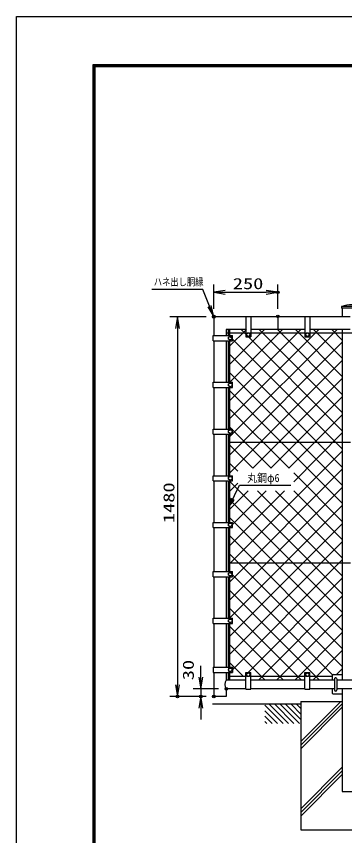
# Model space of a CAD drawing. Units: millimetres, scale not verified. Extents: x -4455 to 4455, y -3150 to 3150.
# Drawn here: x -4455 to -3174, y -44 to 3150 of the extents above; entities that cross this region are included whole.
import ezdxf
from ezdxf.enums import TextEntityAlignment as Align

# ---------------------------------------------------------------- set-up
doc = ezdxf.new("R2010")
doc.units = ezdxf.units.MM
doc.header["$LTSCALE"] = 20
doc.header["$PDMODE"] = 32
doc.header["$PDSIZE"] = 10
for name, color, linetype, lineweight in [('0-1_1', 7, 'Continuous', 25), ('0-2_0', 7, 'Continuous', 25), ('0-3_2', 7, 'Continuous', 25), ('0-4_EXTCNT-L', 4, 'Continuous', 25), ('0-5_DEFPOINTS', 7, 'Continuous', 25), ('0-7_WAKU', 7, 'Continuous', 25)]:
    doc.layers.add(name, color=color, linetype=linetype, lineweight=lineweight)
doc.styles.add('ＭＳ ゴシック', font='')
doc.styles.get('ＭＳ ゴシック').set_extended_font_data('MS Gothic')

# ---------------------------------------------------------------- blocks, each defined once
blk = doc.blocks.new('C5')
at = {"layer": '0-1_1', "color": 4}
blk.add_line((81081.4, 57244.9), (81849.1, 56477.2), dxfattribs=at)
blk = doc.blocks.new('C0')
at = {"layer": '0-1_1', "color": 4}
blk.add_line((79049.1, 57155.9), (80460.1, 55744.9), dxfattribs=at)
blk = doc.blocks.new('C7')
at = {"layer": '0-1_1', "color": 4}
blk.add_line((79049.1, 56731.6), (80035.8, 55744.9), dxfattribs=at)
blk = doc.blocks.new('C2')
at = {"layer": '0-1_1', "color": 4}
blk.add_line((79808.6, 57244.9), (81308.6, 55744.9), dxfattribs=at)
blk = doc.blocks.new('C1')
at = {"layer": '0-1_1', "color": 4}
blk.add_line((79384.3, 57244.9), (80884.3, 55744.9), dxfattribs=at)
blk = doc.blocks.new('C4')
at = {"layer": '0-1_1', "color": 4}
blk.add_line((80657.1, 57244.9), (81849.1, 56052.9), dxfattribs=at)
blk = doc.blocks.new('C3')
at = {"layer": '0-1_1', "color": 4}
blk.add_line((80232.9, 57244.9), (81732.9, 55744.9), dxfattribs=at)
blk = doc.blocks.new('C8')
at = {"layer": '0-1_1', "color": 4}
blk.add_line((79049.1, 56307.3), (79611.6, 55744.9), dxfattribs=at)
blk = doc.blocks.new('C9')
at = {"layer": '0-1_1', "color": 4}
blk.add_line((79049.1, 55883.1), (79187.3, 55744.9), dxfattribs=at)
blk = doc.blocks.new('C6')
at = {"layer": '0-1_1', "color": 4}
blk.add_line((81505.7, 57244.9), (81849.1, 56901.4), dxfattribs=at)
blk = doc.blocks.new('DARROWS')
at = {"layer": '0-2_0', "color": 2}
blk.add_line((0, 0), (-19.982, 0), dxfattribs=at)
blk.add_lwpolyline([(-20, -3.333), (0, 0), (-20, 3.333)], dxfattribs=at)

msp = doc.modelspace()

# ---------------------------------------------------------------- linework, layer by layer
at = {"layer": '0-1_1'}
for p, q in [((-3103.57, 2018.12), (-3185.57, 2018.12)), ((-3185.57, 2018.12), (-3185.57, 2012.12)), ((-3103.57, 2012.12), (-3185.57, 2012.12)), ((-3182.87, 2012.12), (-3182.87, 1978.12)), ((-3684.57, 1980.12), (-3684.57, 1905.09)), ((-3559.57, 1978.12), (-3684.57, 1978.12)), ((-3559.57, 1980.12), (-3559.57, 1900.12)), ((-3559.57, 1980.12), (-3539.57, 1980.12)), ((-3539.57, 1980.12), (-3539.57, 1900.12)), ((-3329.57, 1978.12), (-3539.57, 1978.12)), ((-3434.57, 1978.12), (-3434.57, 1929.12)), ((-3329.57, 1980.12), (-3329.57, 1900.12)), ((-3329.57, 1980.12), (-3309.57, 1980.12)), ((-3309.57, 1980.12), (-3309.57, 1900.12)), ((-3182.87, 1978.12), (-3309.57, 1978.12)), ((-3152.07, 1978.12), (-3182.87, 1978.12)), ((-3636.57, 1929.12), (-3636.57, 1905.09)), ((-3559.57, 1929.12), (-3636.57, 1929.12)), ((-3628.57, 1929.12), (-3628.57, 1905.09)), ((-3622.57, 1929.12), (-3622.57, 1905.09)), ((-3329.57, 1929.12), (-3539.57, 1929.12)), ((-3152.07, 1929.12), (-3309.57, 1929.12)), ((-3182.87, 1929.12), (-3182.87, 562.12)), ((-3686.27, 1905.09), (-3611.27, 1905.09)), ((-3686.27, 1885.09), (-3686.27, 1905.09)), ((-3686.27, 1885.09), (-3611.27, 1885.09)), ((-3684.57, 1885.09), (-3684.57, 1723.09)), ((-3559.57, 1915.12), (-3636.57, 1915.12)), ((-3636.57, 1885.09), (-3636.57, 1723.09)), ((-3628.57, 1885.09), (-3628.57, 1723.09)), ((-3622.57, 1885.09), (-3622.57, 1723.09)), ((-3611.27, 1885.09), (-3611.27, 1905.09)), ((-3559.57, 1900.12), (-3539.57, 1900.12)), ((-3329.57, 1915.12), (-3539.57, 1915.12)), ((-3329.57, 1900.12), (-3309.57, 1900.12)), ((-2979.57, 1915.12), (-3309.57, 1915.12)), ((-3686.27, 1723.09), (-3611.27, 1723.09)), ((-3686.27, 1703.09), (-3686.27, 1723.09)), ((-3686.27, 1703.09), (-3611.27, 1703.09)), ((-3684.57, 1703.09), (-3684.57, 1541.09)), ((-3636.57, 1703.09), (-3636.57, 1541.09)), ((-3628.57, 1703.09), (-3628.57, 1541.09)), ((-3622.57, 1703.09), (-3622.57, 1541.09)), ((-3611.27, 1703.09), (-3611.27, 1723.09)), ((-3686.27, 1541.09), (-3611.27, 1541.09)), ((-3686.27, 1521.09), (-3686.27, 1541.09)), ((-3611.27, 1521.09), (-3611.27, 1541.09)), ((-3686.27, 1521.09), (-3611.27, 1521.09)), ((-3684.57, 1521.09), (-3684.57, 1359.09)), ((-3636.57, 1521.09), (-3636.57, 1359.09)), ((-3628.57, 1521.09), (-3628.57, 1359.09)), ((-3622.57, 1521.09), (-3622.57, 1359.09)), ((-3182.87, 1488.12), (-3622.57, 1488.12)), ((-3150.76, 1488.12), (-3182.87, 1488.12)), ((-3686.27, 1359.09), (-3611.27, 1359.09)), ((-3686.27, 1339.09), (-3686.27, 1359.09)), ((-3611.27, 1339.09), (-3611.27, 1359.09)), ((-3686.27, 1339.09), (-3611.27, 1339.09)), ((-3684.57, 1339.09), (-3684.57, 1177.09)), ((-3636.57, 1339.09), (-3636.57, 1177.09)), ((-3628.57, 1339.09), (-3628.57, 1177.09)), ((-3622.57, 1339.09), (-3622.57, 1177.09)), ((-3686.27, 1177.09), (-3611.27, 1177.09)), ((-3686.27, 1157.09), (-3686.27, 1177.09)), ((-3686.27, 1157.09), (-3611.27, 1157.09)), ((-3684.58, 1157.09), (-3684.58, 985.09)), ((-3636.58, 1157.09), (-3636.58, 985.09)), ((-3628.58, 1157.09), (-3628.58, 985.09)), ((-3622.58, 1157.09), (-3622.58, 985.09)), ((-3611.27, 1157.09), (-3611.27, 1177.09)), ((-3182.87, 1018.12), (-3622.58, 1018.12)), ((-3150.76, 1018.12), (-3182.87, 1018.12)), ((-3686.27, 965.09), (-3686.27, 985.09)), ((-3686.27, 985.09), (-3611.27, 985.09)), ((-3686.27, 965.09), (-3611.27, 965.09)), ((-3684.58, 965.09), (-3684.58, 803.09)), ((-3636.58, 965.09), (-3636.58, 803.09)), ((-3628.58, 965.09), (-3628.58, 803.09)), ((-3622.58, 965.09), (-3622.58, 803.09)), ((-3611.27, 965.09), (-3611.27, 985.09)), ((-3686.27, 803.09), (-3611.27, 803.09)), ((-3686.27, 783.09), (-3686.27, 803.09)), ((-3611.27, 783.09), (-3611.27, 803.09)), ((-3686.27, 783.09), (-3611.27, 783.09)), ((-3684.58, 783.09), (-3684.58, 612.15)), ((-3636.58, 783.09), (-3636.58, 612.15)), ((-3628.58, 783.09), (-3628.58, 612.15)), ((-3622.58, 783.09), (-3622.58, 612.15)), ((-3686.27, 612.15), (-3611.27, 612.15)), ((-3686.27, 612.15), (-3686.27, 592.15)), ((-3611.27, 612.15), (-3611.27, 592.15)), ((-3686.27, 592.15), (-3611.27, 592.15)), ((-3684.58, 592.15), (-3684.58, 498.12)), ((-3636.58, 592.15), (-3636.58, 560.77)), ((-3628.58, 592.15), (-3628.58, 562.12)), ((-3622.58, 592.15), (-3622.58, 562.12)), ((-3559.57, 576.12), (-3622.58, 576.12)), ((-3559.57, 526.12), (-3559.57, 592.12)), ((-3559.57, 592.12), (-3539.57, 592.12)), ((-3539.57, 526.12), (-3539.57, 592.12)), ((-3329.57, 576.12), (-3539.57, 576.12)), ((-3329.57, 526.12), (-3329.57, 592.12)), ((-3329.57, 592.12), (-3309.57, 592.12)), ((-3309.57, 526.12), (-3309.57, 592.12)), ((-3224.57, 576.12), (-3309.57, 576.12)), ((-3559.57, 562.12), (-3635.58, 562.12)), ((-3329.57, 562.12), (-3539.57, 562.12)), ((-3213.37, 562.12), (-3309.57, 562.12)), ((-3084.77, 562.12), (-3204.37, 562.12)), ((-3636.58, 529.47), (-3636.58, 498.12)), ((-3559.57, 528.12), (-3635.58, 528.12)), ((-3559.57, 526.12), (-3539.57, 526.12)), ((-3329.57, 528.12), (-3539.57, 528.12)), ((-3329.57, 526.12), (-3309.57, 526.12)), ((-3213.37, 528.12), (-3309.57, 528.12)), ((-3084.77, 528.12), (-3204.37, 528.12)), ((-3182.87, 528.12), (-3182.87, 128.12)), ((-3636.58, 498.12), (-3684.58, 498.12)), ((-3344.57, 468.12), (-3689.93, 468.12)), ((-3344.57, 478.12), (-3344.57, -21.88)), ((-3344.57, 478.12), (-3182.87, 478.12)), ((-3182.87, 128.12), (-3106.27, 128.12)), ((-3182.87, 128.12), (-3106.27, 128.12)), ((-3344.57, -21.88), (-2944.57, -21.88))]:
    msp.add_line(p, q, dxfattribs=at)
at = {"layer": '0-1_1', "color": 4}
for p, q in [((-3623.69, 1241.61), (-3583.69, 1321.61)), ((-3583.69, 1321.61), (-3384.19, 1321.61)), ((-3617.43, 1269.78), (-3623.69, 1241.61)), ((-3614.3, 1268.22), (-3617.43, 1254.13)), ((-3617.43, 1254.13), (-3608.04, 1265.09)), ((-3344.57, 322.47), (-3188.93, 478.12)), ((-3344.57, 308.33), (-3182.87, 470.03)), ((-3344.57, 294.19), (-3182.87, 455.89)), ((-3344.57, 60.34), (-3182.87, 222.04)), ((-3344.57, 46.2), (-3182.87, 207.9)), ((-3344.57, 32.05), (-3182.87, 193.75))]:
    msp.add_line(p, q, dxfattribs=at)
msp.add_lwpolyline([(-3623.69, 1241.61), (-3604.91, 1263.52), (-3617.43, 1269.78)], dxfattribs=at)
at = {"layer": '0-1_1'}
for centre, start, end in [((-3208.87, 566.62), 359.99995, 179.99995), ((-3208.87, 523.62), 179.99995, 359.99995)]:
    msp.add_arc(centre, 4.5, start, end, dxfattribs=at)
at = {"layer": '0-2_0'}
for p, q in [((-3222.87, 579.12), (-3222.87, 562.12)), ((-3217.87, 584.12), (-3182.87, 584.12)), ((-3213.37, 566.62), (-3213.37, 523.62)), ((-3204.37, 566.62), (-3204.37, 523.62)), ((-3222.87, 528.12), (-3222.87, 513.12)), ((-3217.87, 508.12), (-3182.87, 508.12))]:
    msp.add_line(p, q, dxfattribs=at)
for centre, radius, start, end in [((-3144.57, 1909.9), 115.72, 69.25002, 110.74998), ((-3217.87, 579.12), 5, 89.99997, 179.99997), ((-3217.87, 513.12), 5, 179.99997, 269.99997)]:
    msp.add_arc(centre, radius, start, end, dxfattribs=at)
at = {"layer": '0-3_2'}
for p, q in [((-3627.2, 1899.09), (-3620.27, 1903.09)), ((-3627.2, 1891.09), (-3627.2, 1899.09)), ((-3620.27, 1887.09), (-3627.2, 1891.09)), ((-3620.27, 1903.09), (-3613.34, 1899.09)), ((-3613.34, 1891.09), (-3620.27, 1887.09)), ((-3613.34, 1899.09), (-3613.34, 1891.09)), ((-3627.2, 1717.09), (-3620.27, 1721.09)), ((-3620.27, 1721.09), (-3613.34, 1717.09)), ((-3613.34, 1709.09), (-3620.27, 1705.09)), ((-3613.34, 1717.09), (-3613.34, 1709.09)), ((-3627.2, 1535.09), (-3620.27, 1539.09)), ((-3627.2, 1527.09), (-3627.2, 1535.09)), ((-3620.27, 1523.09), (-3627.2, 1527.09)), ((-3627.2, 1353.09), (-3620.27, 1357.09)), ((-3620.27, 1357.09), (-3613.34, 1353.09)), ((-3613.34, 1345.09), (-3620.27, 1341.09)), ((-3613.34, 1353.09), (-3613.34, 1345.09)), ((-3627.2, 1171.09), (-3620.27, 1175.09)), ((-3627.2, 1163.09), (-3627.2, 1171.09)), ((-3620.27, 1159.09), (-3627.2, 1163.09)), ((-3627.2, 979.09), (-3620.27, 983.09)), ((-3620.27, 983.09), (-3613.34, 979.09)), ((-3613.34, 971.09), (-3620.27, 967.09)), ((-3613.34, 979.09), (-3613.34, 971.09)), ((-3627.2, 797.09), (-3620.27, 801.09)), ((-3620.27, 801.09), (-3613.34, 797.09)), ((-3627.2, 789.09), (-3627.2, 797.09)), ((-3620.27, 785.09), (-3627.2, 789.09)), ((-3613.34, 606.15), (-3620.27, 610.15)), ((-3627.2, 598.15), (-3620.27, 594.15)), ((-3557.57, 583.12), (-3553.57, 590.05)), ((-3553.57, 576.19), (-3557.57, 583.12)), ((-3553.57, 590.05), (-3545.57, 590.05)), ((-3545.57, 576.19), (-3553.57, 576.19)), ((-3545.57, 590.05), (-3541.57, 583.12)), ((-3541.57, 583.12), (-3545.57, 576.19))]:
    msp.add_line(p, q, dxfattribs=at)
for points in [[(-3557.57, 1909.12), (-3553.57, 1916.05), (-3545.57, 1916.05), (-3541.57, 1909.12), (-3545.57, 1902.19), (-3553.57, 1902.19)], [(-3327.57, 1909.12), (-3323.57, 1916.05), (-3315.57, 1916.05), (-3311.57, 1909.12), (-3315.57, 1902.19), (-3323.57, 1902.19)], [(-3327.57, 583.12), (-3323.57, 590.05), (-3315.57, 590.05), (-3311.57, 583.12), (-3315.57, 576.19), (-3323.57, 576.19)]]:
    msp.add_lwpolyline(points, close=True, dxfattribs=at)
for points in [[(-3620.27, 1705.09), (-3627.2, 1709.09), (-3627.2, 1717.09)], [(-3620.27, 1539.09), (-3613.34, 1535.09), (-3613.34, 1527.09), (-3620.27, 1523.09)], [(-3620.27, 1341.09), (-3627.2, 1345.09), (-3627.2, 1353.09)], [(-3620.27, 1175.09), (-3613.34, 1171.09), (-3613.34, 1163.09), (-3620.27, 1159.09)], [(-3620.27, 967.09), (-3627.2, 971.09), (-3627.2, 979.09)], [(-3613.34, 797.09), (-3613.34, 789.09), (-3620.27, 785.09)], [(-3620.27, 610.15), (-3627.2, 606.15), (-3627.2, 598.15)], [(-3620.27, 594.15), (-3613.34, 598.15), (-3613.34, 606.15)]]:
    msp.add_lwpolyline(points, dxfattribs=at)
for centre in [(-3620.27, 1895.09), (-3549.57, 1909.12), (-3319.57, 1909.12), (-3620.27, 1713.09), (-3620.27, 1531.09), (-3620.27, 1349.09), (-3620.27, 1167.09), (-3620.27, 975.09), (-3620.27, 793.09), (-3620.27, 602.15), (-3549.57, 583.12), (-3319.57, 583.12)]:
    msp.add_circle(centre, 6.93, dxfattribs=at)
at = {"layer": '0-4_EXTCNT-L', "color": 1}
for p, q in [((-3684.57, 2010.12), (-3684.57, 2104.2)), ((-3434.57, 2010.12), (-3434.57, 2104.2)), ((-3714.57, 1978.12), (-3855.96, 1978.12)), ((-3665.58, 528.12), (-3765.25, 528.12)), ((-3714.58, 498.12), (-3855.96, 498.12)), ((-3714.58, 498.12), (-3765.25, 498.12))]:
    msp.add_line(p, q, dxfattribs=at)
at = {"layer": '0-4_EXTCNT-L', "color": 2}
for p, q in [((-3639.57, 2074.2), (-3479.57, 2074.2)), ((-3825.96, 1933.12), (-3825.96, 543.12)), ((-3735.25, 573.12), (-3735.25, 618.12)), ((-3735.25, 528.12), (-3735.25, 498.12)), ((-3735.25, 453.12), (-3735.25, 408.12))]:
    msp.add_line(p, q, dxfattribs=at)
at = {"layer": '0-4_EXTCNT-L'}
for p, q in [((-3622.57, 1510.09), (-3203.54, 1929.12)), ((-3622.57, 1580.8), (-3274.25, 1929.12)), ((-3622.57, 1651.51), (-3344.96, 1929.12)), ((-3622.57, 1722.22), (-3415.68, 1929.12)), ((-3622.57, 1792.93), (-3486.39, 1929.12)), ((-3622.57, 1863.64), (-3557.1, 1929.12)), ((-3182.87, 1534.15), (-3577.84, 1929.12)), ((-3182.87, 1604.86), (-3507.13, 1929.12)), ((-3182.87, 1675.58), (-3436.42, 1929.12)), ((-3182.87, 1746.29), (-3365.71, 1929.12)), ((-3182.87, 1817), (-3295, 1929.12)), ((-3182.87, 1887.71), (-3224.29, 1929.12)), ((-3182.87, 1463.44), (-3622.57, 1903.14)), ((-3622.57, 1439.38), (-3182.87, 1879.08)), ((-3182.87, 1392.73), (-3622.57, 1832.43)), ((-3622.57, 1368.67), (-3182.87, 1808.37)), ((-3182.87, 1322.02), (-3622.57, 1761.72)), ((-3532.5, 1388.03), (-3182.87, 1737.66)), ((-3182.87, 1251.31), (-3622.57, 1691.01)), ((-3461.79, 1388.03), (-3182.87, 1666.95)), ((-3390.31, 1388.03), (-3622.57, 1620.3)), ((-3391.08, 1388.03), (-3182.87, 1596.23)), ((-3461.02, 1388.03), (-3622.57, 1549.59)), ((-3372.67, 1335.72), (-3182.87, 1525.52)), ((-3531.73, 1388.03), (-3622.57, 1478.88)), ((-3622.57, 1015.11), (-3182.87, 1454.81)), ((-3590.78, 1376.37), (-3622.57, 1408.17)), ((-3622.57, 944.4), (-3182.87, 1384.1)), ((-3182.87, 1180.6), (-3372.67, 1370.4)), ((-3182.87, 897.76), (-3622.57, 1337.46)), ((-3622.57, 1297.96), (-3590.78, 1329.75)), ((-3622.57, 873.69), (-3182.87, 1313.39)), ((-3622.57, 1085.82), (-3408.71, 1299.69)), ((-3622.57, 1156.53), (-3479.42, 1299.69)), ((-3622.57, 1227.25), (-3550.13, 1299.69)), ((-3182.87, 968.47), (-3514.1, 1299.69)), ((-3182.87, 1039.18), (-3443.38, 1299.69)), ((-3182.87, 1109.89), (-3372.67, 1299.69)), ((-3182.87, 827.05), (-3622.57, 1266.75)), ((-3622.57, 802.98), (-3182.87, 1242.68)), ((-3182.87, 756.34), (-3622.57, 1196.04)), ((-3622.57, 732.27), (-3182.87, 1171.97)), ((-3182.87, 685.63), (-3622.57, 1125.33)), ((-3622.57, 661.56), (-3182.87, 1101.26)), ((-3182.87, 614.92), (-3622.57, 1054.62)), ((-3622.57, 590.85), (-3182.87, 1030.55)), ((-3222.79, 584.12), (-3622.57, 983.9)), ((-3558.59, 584.12), (-3182.87, 959.84)), ((-3271.5, 562.12), (-3622.57, 913.19)), ((-3509.88, 562.12), (-3182.87, 889.13)), ((-3342.21, 562.12), (-3622.57, 842.48)), ((-3439.17, 562.12), (-3182.87, 818.42)), ((-3412.92, 562.12), (-3622.57, 771.77)), ((-3368.46, 562.12), (-3182.87, 747.71)), ((-3483.63, 562.12), (-3622.57, 701.06)), ((-3297.75, 562.12), (-3182.87, 677)), ((-3568.34, 576.12), (-3622.57, 630.35)), ((-3205.04, 584.12), (-3182.87, 606.28))]:
    msp.add_line(p, q, dxfattribs=at)
at = {"layer": '0-4_EXTCNT-L', "color": 2}
msp.add_lwpolyline([(-3701.26, 2019.91), (-3727.19, 2084.84), (-3926.74, 2084.84)], dxfattribs=at)
at = {"layer": '0-4_EXTCNT-L', "color": 7}
msp.add_arc((-3614.04, 545.12), 27.43, 141.70772, 218.29201, dxfattribs=at)
at = {"layer": '0-5_DEFPOINTS'}
for p in [(-3434.57, 2074.2), (-3684.57, 1980.12), (-3684.57, 1978.12), (-3434.57, 1980.12), (-3635.58, 528.12), (-3825.96, 498.12), (-3735.25, 498.12), (-3684.58, 498.12)]:
    msp.add_point(p, dxfattribs=at)
at = {"layer": '0-7_WAKU', "color": 3}
msp.add_lwpolyline([(-4455, 3150), (4455, 3150), (4455, -3150), (-4455, -3150)], close=True, dxfattribs=at)
at = {"layer": '0-7_WAKU'}
for points in [[(-4155, 2962.5), (4155, 2962.5), (4155, -2962.5), (-4155, -2962.5)], [(-4153.13, 2960.62), (4153.12, 2960.62), (4153.12, -2960.63), (-4153.13, -2960.63)], [(-4151.25, 2958.75), (4151.25, 2958.75), (4151.25, -2958.75), (-4151.25, -2958.75)], [(-4149.38, 2956.87), (4149.37, 2956.87), (4149.37, -2956.88), (-4149.38, -2956.88)], [(-4147.5, 2955), (4147.5, 2955), (4147.5, -2955), (-4147.5, -2955)]]:
    msp.add_lwpolyline(points, close=True, dxfattribs=at)

# ---------------------------------------------------------------- block references
at = {"layer": '0-2_0', "xscale": 0.05, "yscale": 0.05}
for name in ['C0', 'C1', 'C2', 'C3', 'C4', 'C5', 'C6', 'C7', 'C8', 'C9']:
    msp.add_blockref(name, (-7437.03, -2394.13), dxfattribs=at)
at = {"layer": '0-4_EXTCNT-L', "xscale": 2.25, "yscale": 2.25}
for p, rotation in [((-3684.57, 2074.2), 180), ((-3684.57, 1978.12), 291.76769), ((-3825.96, 1978.12), 90), ((-3825.96, 498.12), 270), ((-3735.25, 528.12), 270), ((-3735.25, 498.12), 90)]:
    msp.add_blockref('DARROWS', p, dxfattribs=dict(at, rotation=rotation))
msp.add_blockref('DARROWS', (-3434.57, 2074.2), dxfattribs=at)

# ---------------------------------------------------------------- texts
at = {"layer": '0-1_1', "color": 4, "style": 'ＭＳ ゴシック', "width": 0.9}
msp.add_text('丸鋼φ6', height=31.57, dxfattribs=at).set_placement((-3554.17, 1324.82), align=Align.BOTTOM_LEFT)
at = {"layer": '0-4_EXTCNT-L', "style": 'ＭＳ ゴシック', "width": 0.8}
msp.add_text('ハネ出し胴縁', height=28.86, dxfattribs=at).set_placement((-3918.68, 2091.38), align=Align.BOTTOM_LEFT)
at = {"layer": '0-4_EXTCNT-L', "color": 3, "style": 'ＭＳ ゴシック', "width": 1.35}
msp.add_text('250', height=43.26, dxfattribs=at).set_placement((-3610.2, 2073.37), align=Align.BOTTOM_LEFT)
for s, p in [('1480', (-3825.13, 1173.99)), ('30', (-3749.43, 561.59))]:
    msp.add_text(s, height=43.26, rotation=90, dxfattribs=at).set_placement(p, align=Align.BOTTOM_LEFT)

doc.saveas('drawing.dxf')
